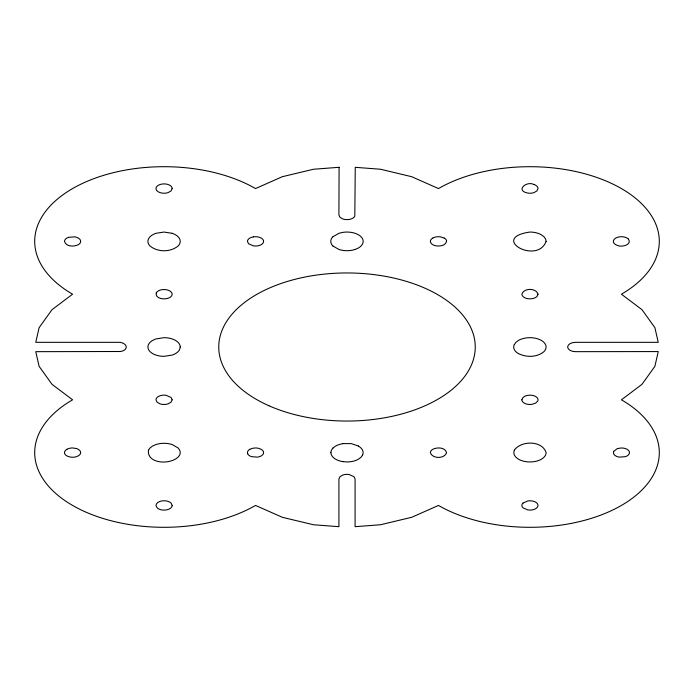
<?xml version="1.0" encoding="UTF-8"?>
<svg xmlns="http://www.w3.org/2000/svg" width="694" height="694" viewBox="0 0 694 694"><rect width="100%" height="100%" fill="white"/><g stroke="black" fill="none" stroke-linecap="round" stroke-linejoin="round"><path stroke-width="1.04" d="M330.838 452.618L331.385 450.206L332.999 447.951M446.554 241.382C445.687 245.719 440.031 246.344 436.379 245.884A8.05 4.65 0 0 1 430.662 242.588A8.12 4.693 0 0 1 431.468 239.048L432.752 238.077M521.853 399.813C522.738 395.476 528.386 394.843 532.038 395.302A8.068 4.658 0 0 1 536.939 397.48A8.094 4.676 0 0 1 537.772 401.011L535.655 403.11L532.038 404.316A8.05 4.65 0 0 1 525.896 403.847A8.094 4.676 0 0 1 521.853 399.813M362.615 455.038L361.01 457.285L358.434 459.22A16.101 9.3 0 0 1 347.009 461.952L342.819 461.64M514.323 344.588L515.937 342.333L518.513 340.398A16.222 9.369 0 0 1 529.938 337.666A16.214 9.36 0 0 1 543.949 351.667C536.974 357.471 526.39 357.566 518.513 353.602M332.99 236.715L338.915 233.297L342.81 232.369A16.205 9.36 0 0 1 361.001 236.689A16.205 9.36 0 0 1 358.434 247.984L355.085 249.467M522.938 503.098L527.848 500.921A8.085 4.667 0 0 1 538.024 505.432A8.085 4.667 0 0 1 527.848 509.943L522.938 507.765A8.12 4.685 0 0 1 522.938 503.098M249.814 449.322C253.761 447.344 259.044 447.387 262.532 450.285A8.085 4.667 0 0 1 257.63 457.138L251.488 456.661A8.059 4.658 0 0 1 247.723 453.833M342.819 443.605L351.19 443.605L358.434 446.025M172.147 233.297L164.062 232.048L155.977 233.297A16.17 9.334 0 0 0 150.06 246.04C157.79 252.338 170.325 252.33 178.063 246.049A16.17 9.334 0 0 0 172.147 233.288M533.981 184.526C526.512 180.527 515 190.659 527.848 193.079A8.111 4.685 0 0 0 533.981 192.611L536.939 190.902L538.024 188.568A8.111 4.685 0 0 0 533.998 184.5M444.186 238.077L440.56 236.871A8.12 4.693 0 0 0 432.77 238.059M332.999 246.049L338.915 249.467A16.205 9.36 0 0 0 355.076 249.467M628.408 239.048C632.312 245.034 621.486 247.454 617.365 245.424A8.076 4.667 0 0 1 615.673 238.103A8.172 4.719 0 0 1 621.416 236.715A8.076 4.667 0 0 1 628.4 239.057M247.723 453.833L247.446 452.618A8.085 4.667 0 0 1 249.779 449.339M332.929 246.049A16.205 9.36 0 0 1 332.929 236.689M518.435 353.619A16.214 9.36 0 0 1 514.237 344.58M444.264 238.068A8.12 4.693 0 0 1 446.632 241.373M342.871 461.64A16.101 9.3 0 0 1 330.934 452.661M333.077 448.02A16.101 9.3 0 0 1 342.888 443.674M358.399 446.077A16.101 9.3 0 0 1 362.58 455.073M339.088 167.297L338.915 214.975L339.999 217.309L342.957 219.018A8.076 4.667 0 0 0 354.808 216.181L355.259 167.323L380.477 169.241L411.681 176.701L438.469 188.568A129.362 74.683 0 0 1 621.408 188.577A129.362 74.683 0 0 1 621.416 294.195L641.976 309.663L654.893 327.672L658.242 342.333L575.673 342.333C572.576 342.42 568.152 343.365 567.588 347C568.152 350.626 572.576 351.589 575.673 351.667L658.259 351.572L654.893 366.328L641.976 384.346L621.416 399.813A129.353 74.683 0 0 1 621.408 505.432A129.353 74.683 0 0 1 438.478 505.432L411.681 517.299L380.477 524.759L355.085 526.685L355.085 479.025L354.009 476.691L349.099 474.514A8.111 4.685 0 0 0 342.957 474.982L339.999 476.691L338.915 479.025L338.915 526.685L313.523 524.759L282.328 517.299L255.531 505.432A129.362 74.683 0 0 1 72.592 505.432A129.362 74.683 0 0 1 72.592 399.813L52.033 384.346L39.107 366.328L35.767 351.667L120.418 351.502A8.059 4.65 0 0 0 125.328 349.334C128.876 345.144 121.944 341.83 118.327 342.333L35.767 342.333L39.107 327.672L52.024 309.663L72.592 294.187A129.362 74.683 0 0 1 72.592 188.568A129.362 74.683 0 0 1 255.531 188.568L282.319 176.701L313.523 169.241L339.088 167.297M172.147 505.432L171.878 506.637A8.094 4.676 0 0 1 166.161 509.943L164.062 510.099A8.05 4.65 0 0 1 158.353 508.728L157.061 507.765L155.977 505.432C156.297 502.551 159.49 501.354 161.971 500.921A8.094 4.676 0 0 1 171.071 503.089L172.147 505.432M156.245 292.981C155.118 298.082 162.431 299.374 166.152 298.698A8.068 4.658 0 0 0 171.869 295.401L172.147 294.187A8.111 4.685 0 0 0 164.062 289.519A8.068 4.658 0 0 0 158.362 290.916A8.111 4.685 0 0 0 156.245 292.981M546.109 241.382C537.156 265.273 489.027 237.895 529.938 232.048A16.153 9.326 0 0 1 541.372 234.78L543.94 236.715L545.562 238.962L546.109 241.382M538.032 294.187L536.948 296.529A8.085 4.667 0 0 1 527.856 298.698C525.375 298.264 522.174 297.075 521.853 294.195C523.753 287.793 536.132 287.802 538.032 294.187M148.438 450.198C146.642 464.98 173.769 465.145 179.677 455.038A16.205 9.352 0 0 0 178.063 447.951L172.147 444.533L168.252 443.605A16.127 9.308 0 0 0 155.977 444.533L152.628 446.016L150.06 447.951L148.438 450.198M613.6 451.412L613.6 453.833A8.068 4.658 0 0 0 619.326 457.12L625.459 456.661A8.068 4.658 0 0 0 629.224 451.421A8.068 4.658 0 0 0 621.425 447.96L617.365 448.576L613.6 451.412M172.147 188.568L171.062 190.902L168.104 192.611A8.059 4.658 0 0 1 161.971 193.079A8.102 4.676 0 0 1 156.098 187.753A8.102 4.676 0 0 1 164.773 183.901A8.102 4.676 0 0 1 172.173 188.56M514.323 450.206L513.768 452.618L514.323 455.038L515.937 457.285L518.513 459.22A16.101 9.3 0 0 0 529.938 461.952A16.118 9.308 0 0 0 546.109 452.618C542.205 440.3 521.151 440.404 514.323 450.206M180.232 347L179.677 349.42A16.144 9.326 0 0 1 172.147 355.085L164.062 356.334A16.144 9.326 0 0 1 147.926 347A16.127 9.308 0 0 1 152.628 340.398L155.977 338.915L164.062 337.666A16.144 9.326 0 0 1 180.223 347M172.147 399.813L171.062 402.147L168.104 403.856A8.102 4.676 0 0 1 160.019 403.856L157.061 402.147L155.977 399.813A8.042 4.641 0 0 1 158.345 396.508L160.019 395.762A8.102 4.676 0 0 1 166.144 395.285L171.062 397.471L172.147 399.813M446.563 452.618C444.663 459.02 432.284 459.02 430.384 452.618A8.146 4.702 0 0 1 432.752 449.322C437.038 447.11 444.993 447.127 446.563 452.618M66.876 449.322L65.583 450.285A8.111 4.685 0 0 0 64.785 453.824A8.059 4.65 0 0 0 66.876 455.915C70.814 457.901 76.106 457.849 79.593 454.952A8.12 4.685 0 0 0 76.618 448.558L72.592 447.951A8.059 4.65 0 0 0 66.867 449.339M68.55 237.339L66.876 238.077A8.137 4.693 0 0 0 64.507 241.382C66.06 246.882 74.032 246.882 78.309 244.678A8.111 4.685 0 0 0 80.678 241.382L80.4 240.176A8.111 4.685 0 0 0 74.666 236.845L68.55 237.339M253.431 236.871L251.488 237.339A8.085 4.667 0 0 0 247.454 241.382L248.53 243.715L253.44 245.893A8.085 4.667 0 0 0 263 243.169A8.085 4.667 0 0 0 259.573 237.339A8.068 4.658 0 0 0 253.44 236.871M268.925 405.747A128.251 74.05 0 0 0 474.158 356.664A128.251 74.05 0 0 0 297.926 278.589A128.251 74.05 0 0 0 268.925 405.747"/></g></svg>
